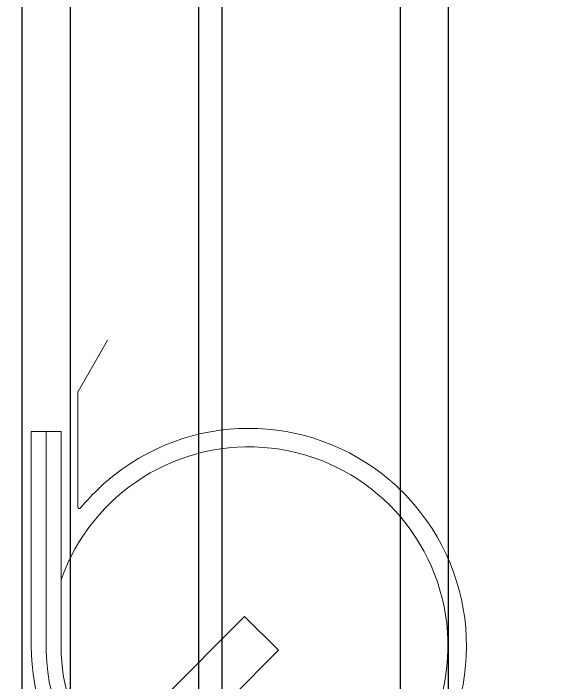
# Model space of a CAD drawing. Header units: millimetres. Extents: x -187347 to 135007, y -6415 to 292048.
# Drawn here: x -64056 to -63148, y 24256 to 25378 of the extents above; entities that cross this region are included whole.
import ezdxf

# ---------------------------------------------------------------- set-up
doc = ezdxf.new("R2010")
doc.units = ezdxf.units.MM
doc.header["$LTSCALE"] = 100
doc.linetypes.add('HIDDEN', pattern=[9.525, 6.35, -3.175])
doc.layers.get('0').update_dxf_attribs({"lineweight": 18})
doc.layers.add('INTRALOX', color=6, linetype='Continuous')
doc.layers.add('STEEL', color=5, linetype='Continuous')
doc.layers.add('LAYOUT', color=3, linetype='Continuous', lineweight=18)

# ---------------------------------------------------------------- blocks, each defined once
blk = doc.blocks.new('general_wheeld_90_680b')
at = {"ltscale": 10}
for p, q in [((98, 844.2), (103, 852.9)), ((53.4, 766.9), (98, 844.2)), ((53, 765.5), (53, 573.3)), ((25, 700), (-25, 700)), ((-25, 340), (-25, 700)), ((25, 340), (25, 700)), ((577.2, 617.5), (577.9, 616.8)), ((99.7, 614.7), (100.5, 615.4)), ((100.5, 615.4), (101.5, 616.3)), ((578.6, 616.2), (577.9, 616.8)), ((65, 580), (57.6, 571.6)), ((65.7, 580.8), (65, 580)), ((616.2, 578.6), (616.8, 577.9)), ((616.8, 577.9), (617.5, 577.2)), ((-46, 10.6), (332.9, 389.5)), ((332.9, 389.5), (389.5, 332.9)), ((389.5, 332.9), (10.6, -46)), ((616.3, 101.5), (615.4, 100.5)), ((852.9, 103), (844.2, 98)), ((614.7, 99.7), (615.4, 100.5)), ((766.9, 53.4), (844.2, 98)), ((571.6, 57.6), (580, 65)), ((580.8, 65.7), (580, 65)), ((573.3, 53), (765.5, 53)), ((340, 25), (700, 25)), ((700, -25), (700, 25)), ((10.6, -46), (-46, 10.6)), ((700, -25), (340, -25))]:
    blk.add_line(p, q, dxfattribs=at)
blk.add_lwpolyline([(0, 700), (0.1, 348, 0.421122), (340, 0), (700, 0)], format="xyb", dxfattribs=at)
blk.add_lwpolyline([(0, 700), (0.1, 348, 0.421122), (340, 0), (700, 0)], format="xyb", dxfattribs=at)
for centre, radius, start, end in [((55.6, 765.5), 2.65, 149.9989, 179.9988), ((340, 340), 365, 49.4783, 130.7949), ((340, 340), 334, 289.4394, 160.5606), ((340, 340), 365, 131.175, 138.7305), ((340, 340), 365, 40.8287, 49.1712), ((55.6, 573.3), 2.65, 180.0021, 318.8858), ((340, 340), 365, 319.2051, 40.5217), ((340, 340), 365, 180, 218.7084), ((340, 340), 315, 180, 217.7047), ((340, 340), 315, 232.2954, 270), ((340, 340), 365, 311.2695, 318.825), ((573.3, 55.6), 2.65, 131.114, 270.0004), ((340, 340), 365, 231.2916, 270), ((765.5, 55.6), 2.65, 269.9998, 300.002)]:
    blk.add_arc(centre, radius, start, end, dxfattribs=at)
for p in [(0, 700), (0, 700), (0, 0), (0, 0), (700, 0), (700, 0)]:
    blk.add_point(p, dxfattribs=at)
blk = doc.blocks.new('steel weighing')
at = {"layer": 'STEEL', "color": 7, "linetype": 'ByBlock', "ltscale": 20, "elevation": 1.7}
for points in [[(853667.6, 714121.5), (853747.6, 714121.5), (853747.6, 708701.5), (853667.6, 708701.5)], [(854301.8, 714121.5), (854381.8, 714121.5), (854381.8, 708701.5), (854301.8, 708701.5)]]:
    blk.add_lwpolyline(points, close=True, dxfattribs=at)
blk = doc.blocks.new('*U1706')
blk.add_line((0, 279.4), (1721, 279.4))
at = {"layer": 'INTRALOX', "color": 0}
blk.add_lwpolyline([(0, -241.3), (1721, -241.3), (1721, 241.3), (0, 241.3)], close=True, dxfattribs=at)

msp = doc.modelspace()

# ---------------------------------------------------------------- block references
at = {"layer": 'INTRALOX', "rotation": 269.9999999999999}
msp.add_blockref('*U1706', (-63986.1, 25465.2, 0), dxfattribs=at)
at = {"layer": 'LAYOUT', "color": 2, "linetype": 'HIDDEN', "ltscale": 20}
msp.add_blockref('general_wheeld_90_680b', (-64001.1, 23977.6, 0), dxfattribs=at)
at = {"layer": 'STEEL', "color": 6, "linetype": 'ByBlock'}
msp.add_blockref('steel weighing', (-917708.7, -686445.9, -1.7), dxfattribs=at)

doc.saveas('drawing.dxf')
